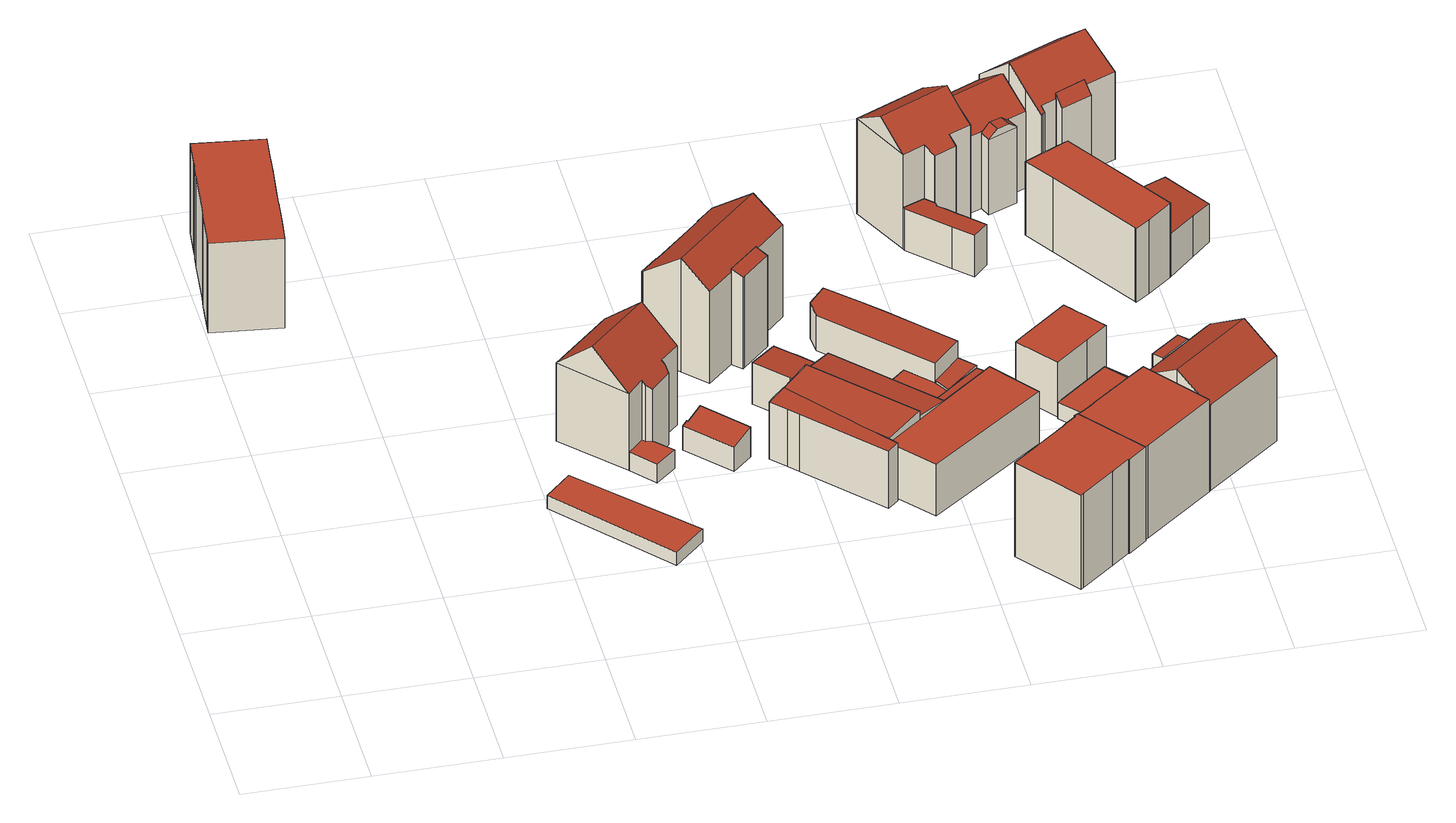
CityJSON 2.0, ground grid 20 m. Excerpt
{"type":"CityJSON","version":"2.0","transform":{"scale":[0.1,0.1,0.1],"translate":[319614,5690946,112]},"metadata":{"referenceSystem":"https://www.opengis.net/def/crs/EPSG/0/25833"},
"CityObjects":{
"building1":{"type":"Building","attributes":{"Dachtyp_tdc":"tdcPolyFlatRoof","Gemeindeschluessel":14713000,"Dachneigung":0,"QualitaetDacherkennung":71,"Geometrietyp2DReferenz":"3000","function":"31001_9998","roofType":"1000","measuredHeight":16.73},"geometry":[{"type":"MultiSurface","lod":"2","boundaries":[[[0,1,2,3]],[[1,4,5,2]],[[4,6,7,5]],[[6,8,9,7]],[[8,10,11,9]],[[10,12,13,11]],[[12,14,15,13]],[[14,16,17,15]],[[16,18,19,17]],[[18,20,21,19]],[[20,22,23,21]],[[22,24,25,23]],[[24,26,27,25]],[[26,28,29,27]],[[28,30,31,29]],[[30,32,33,31]],[[32,34,35,33]],[[34,36,37,35]],[[36,38,39,37]],[[38,0,3,39]],[[38,36,34,32,30,28,26,24,22,20,18,16,14,12,10,8,6,4,1,0]],[[3,2,5,7,9,11,13,15,17,19,21,23,25,27,29,31,33,35,37,39]]],"semantics":{"surfaces":[{"type":"WallSurface"},{"type":"RoofSurface"},{"type":"GroundSurface"}],"values":[0,0,0,0,0,0,0,0,0,0,0,0,0,0,0,0,0,0,0,0,1,2]}}]},
"building2":{"type":"Building","attributes":{"Dachtyp_tdc":"tdcPolyFlatRoof","Gemeindeschluessel":14713000,"Dachneigung":0,"QualitaetDacherkennung":0,"Geometrietyp2DReferenz":"3000","BezugspunktDach":"2000","function":"31001_9998","measuredHeight":2.37},"geometry":[{"type":"MultiSurface","lod":"2","boundaries":[[[40,41,42,43]],[[43,42,44,45]],[[42,41,46,44]],[[41,40,47,46]],[[40,43,45,47]],[[45,44,46,47]]],"semantics":{"surfaces":[{"type":"RoofSurface"},{"type":"WallSurface"},{"type":"GroundSurface"}],"values":[0,1,1,1,1,2]}}]},
"building3":{"type":"Building","attributes":{"Dachtyp_tdc":"tdcFreeFormRoof","Gemeindeschluessel":14713000,"Dachneigung":41.13,"QualitaetDacherkennung":51,"Geometrietyp2DReferenz":"3000","function":"31001_9998","roofType":"5000","measuredHeight":20.22},"geometry":[{"type":"MultiSurface","lod":"2","boundaries":[[[48,49,50,51]],[[49,52,53,50]],[[52,54,55,53]],[[54,56,57,55]],[[56,58,59,57]],[[58,60,61,59]],[[60,62,63,61]],[[62,64,65,63]],[[64,66,67,65]],[[66,48,51,67]],[[68,69,52,49]],[[60,58,56,54,69,68,48,66,64,62]],[[54,52,69]],[[49,48,68]],[[51,50,53,55,57,59,61,63,65,67]]],"semantics":{"surfaces":[{"type":"WallSurface"},{"type":"RoofSurface"},{"type":"GroundSurface"}],"values":[0,0,0,0,0,0,0,0,0,0,1,1,0,0,2]}}]},
"building4":{"type":"Building","attributes":{"Gemeindeschluessel":14713000,"Dachneigung":90,"Dachorientierung":0,"MittlereTraufHoehe":116.75,"QualitaetDacherkennung":47,"ObjektHoehe":3.46,"BodenHoehe":113.29,"Geometrietyp2DReferenz":"3000","AbsoluteHoehe":116.75,"Dachflaeche":21.99,"function":"31001_9998","roofType":"1000","measuredHeight":3.46,"storeysAboveGround":1},"geometry":[{"type":"MultiSurface","lod":"2","boundaries":[[[70,71,65,67]],[[71,72,63,65]],[[72,73,74,63]],[[73,75,76,74]],[[75,77,51,76]],[[77,70,67,51]],[[77,75,73,72,71,70]],[[67,65,63,74,76,51]]],"semantics":{"surfaces":[{"type":"WallSurface"},{"type":"RoofSurface"},{"type":"GroundSurface"}],"values":[0,0,0,0,0,0,1,2]}}]},
"building5":{"type":"Building","attributes":{"Dachtyp_tdc":"tdcPolyFlatRoof","Gemeindeschluessel":14713000,"Dachneigung":14.32,"QualitaetDacherkennung":71,"Geometrietyp2DReferenz":"3000","function":"31001_9998","roofType":"2100","measuredHeight":5.63},"geometry":[{"type":"MultiSurface","lod":"2","boundaries":[[[78,79,80,81]],[[79,82,83,80]],[[82,84,85,83]],[[84,86,87,85]],[[86,88,89,87]],[[88,78,81,89]],[[88,86,84,82,79,78]],[[81,80,83,85,87,89]]],"semantics":{"surfaces":[{"type":"WallSurface"},{"type":"RoofSurface"},{"type":"GroundSurface"}],"values":[0,0,0,0,0,0,1,2]}}]},
"building6":{"type":"Building","attributes":{"Gemeindeschluessel":14713000,"Geometrietyp2DReferenz":"3000","function":"31001_9998","roofType":"9999"},"children":["building6-1","building6-2"]},
"building6-1":{"type":"BuildingPart","attributes":{"Dachtyp_tdc":"tdcGableRoof","Dachneigung":38.05,"QualitaetDacherkennung":60,"Geometrietyp2DReferenz":"3000","roofType":"3100","measuredHeight":21.13},"parents":["building6"],"geometry":[{"type":"MultiSurface","lod":"2","boundaries":[[[90,91,92,93]],[[91,94,95,92]],[[94,96,97,95]],[[96,98,99,97]],[[98,100,101,99]],[[100,102,103,101]],[[102,104,105,103]],[[104,106,107,105]],[[106,108,109,107]],[[110,111,112,113]],[[111,114,115,112]],[[114,116,117,115]],[[116,118,119,117]],[[118,90,93,119]],[[114,111,110,120,121,108,106,104,102]],[[102,100,98,96,94,91,90,118,116,114]],[[93,92,95,97,99,101,103,105,107,109,113,112,115,117,119]],[[109,108,121]],[[120,113,109,121]],[[110,113,120]]],"semantics":{"surfaces":[{"type":"WallSurface"},{"type":"RoofSurface"},{"type":"GroundSurface"},{"type":"ClosureSurface"}],"values":[0,0,0,0,0,0,0,0,0,0,0,0,0,0,1,1,2,3,3,3]}}]},
"building6-2":{"type":"BuildingPart","attributes":{"Dachtyp_tdc":"tdcPolyFlatRoof","Dachneigung":20.86,"QualitaetDacherkennung":46,"Geometrietyp2DReferenz":"3000","roofType":"2100","measuredHeight":17.81},"parents":["building6"],"geometry":[{"type":"MultiSurface","lod":"2","boundaries":[[[122,123,124,109,108]],[[123,125,126,124]],[[125,127,128,126]],[[127,129,110,113,128]],[[127,125,123,122,130,129]],[[113,109,124,126,128]],[[120,110,129]],[[120,113,110]],[[130,121,120,129]],[[121,109,113,120]],[[122,108,121,130]],[[108,109,121]]],"semantics":{"surfaces":[{"type":"WallSurface"},{"type":"RoofSurface"},{"type":"GroundSurface"},{"type":"ClosureSurface"}],"values":[0,0,0,0,1,2,0,3,0,3,0,3]}}]},
"building7":{"type":"Building","attributes":{"Gemeindeschluessel":14713000,"Geometrietyp2DReferenz":"3000","function":"31001_9998","roofType":"9999"},"children":["building7-1","building7-2"]},
"building7-1":{"type":"BuildingPart","attributes":{"Dachtyp_tdc":"tdcPolyFlatRoof","Dachneigung":6.22,"QualitaetDacherkennung":84,"Geometrietyp2DReferenz":"3000","roofType":"2100","measuredHeight":11.63},"parents":["building7"],"geometry":[{"type":"MultiSurface","lod":"2","boundaries":[[[131,132,133,134]],[[135,136,137,138]],[[136,139,140,137]],[[139,131,134,140]],[[139,136,135,141,132,131]],[[134,133,138,137,140]],[[138,133,132,141,135]]],"semantics":{"surfaces":[{"type":"WallSurface"},{"type":"RoofSurface"},{"type":"GroundSurface"},{"type":"ClosureSurface"}],"values":[0,0,0,0,1,2,3]}}]},
"building7-2":{"type":"BuildingPart","attributes":{"Dachtyp_tdc":"tdcPolyFlatRoof","Dachneigung":5.16,"QualitaetDacherkennung":63,"Geometrietyp2DReferenz":"3000","roofType":"2100","measuredHeight":10.94},"parents":["building7"],"geometry":[{"type":"MultiSurface","lod":"2","boundaries":[[[132,142,143,133]],[[142,144,145,143]],[[144,146,147,145]],[[146,148,149,147]],[[148,150,151,149]],[[150,152,153,151]],[[152,154,135,138,153]],[[154,152,150,148,146,144,142,132,141]],[[133,143,145,147,149,151,153,138]],[[141,135,154]],[[132,133,138,135,141]]],"semantics":{"surfaces":[{"type":"WallSurface"},{"type":"RoofSurface"},{"type":"GroundSurface"},{"type":"ClosureSurface"}],"values":[0,0,0,0,0,0,0,1,2,0,3]}}]},
"building8":{"type":"Building","attributes":{"Dachtyp_tdc":"tdcPolyFlatRoof","Gemeindeschluessel":14713000,"Dachneigung":5.25,"QualitaetDacherkennung":74,"Geometrietyp2DReferenz":"3000","function":"31001_9998","roofType":"2100","measuredHeight":7.64},"geometry":[{"type":"MultiSurface","lod":"2","boundaries":[[[155,156,157,158]],[[156,159,160,157]],[[159,161,162,160]],[[161,163,164,162]],[[163,165,166,164]],[[165,167,168,166]],[[167,155,158,168]],[[167,165,163,161,159,156,155]],[[158,157,160,162,164,166,168]]],"semantics":{"surfaces":[{"type":"WallSurface"},{"type":"RoofSurface"},{"type":"GroundSurface"}],"values":[0,0,0,0,0,0,0,1,2]}}]},
"building9":{"type":"Building","attributes":{"Dachtyp_tdc":"tdcPolyFlatRoof","Gemeindeschluessel":14713000,"Dachneigung":6.04,"QualitaetDacherkennung":74,"Geometrietyp2DReferenz":"3000","function":"31001_9998","roofType":"2100","measuredHeight":10.52},"geometry":[{"type":"MultiSurface","lod":"2","boundaries":[[[169,170,164,166]],[[170,171,172,164]],[[171,173,174,172]],[[173,175,176,174]],[[175,169,166,176]],[[175,173,171,170,169]],[[166,164,172,174,176]]],"semantics":{"surfaces":[{"type":"WallSurface"},{"type":"RoofSurface"},{"type":"GroundSurface"}],"values":[0,0,0,0,0,1,2]}}]},
"building10":{"type":"Building","attributes":{"Gemeindeschluessel":14713000,"Dachneigung":90,"Dachorientierung":0,"MittlereTraufHoehe":116.39,"QualitaetDacherkennung":99,"ObjektHoehe":3.05,"BodenHoehe":113.34,"Geometrietyp2DReferenz":"3000","AbsoluteHoehe":116.39,"Dachflaeche":80.7,"function":"31001_9998","roofType":"1000","measuredHeight":3.05,"storeysAboveGround":1},"geometry":[{"type":"MultiSurface","lod":"2","boundaries":[[[177,178,179,180]],[[178,181,182,179]],[[178,177,183,184,181]],[[182,185,186,180,179]],[[181,184,185,182]],[[184,183,186,185]],[[183,177,180,186]]],"semantics":{"surfaces":[{"type":"WallSurface"},{"type":"RoofSurface"},{"type":"GroundSurface"}],"values":[0,0,1,2,0,0,0]}}]},
"building11":{"type":"Building","attributes":{"Dachtyp_tdc":"tdcPolyFlatRoof","Gemeindeschluessel":14713000,"Dachneigung":0,"QualitaetDacherkennung":53,"Geometrietyp2DReferenz":"3000","function":"31001_9998","roofType":"1000","measuredHeight":9.63},"geometry":[{"type":"MultiSurface","lod":"2","boundaries":[[[187,188,189,190]],[[188,191,192,189]],[[191,193,194,192]],[[193,173,195,194]],[[173,196,197,195]],[[196,198,199,197]],[[198,187,190,199]],[[198,196,173,193,191,188,187]],[[190,189,192,194,195,197,199]]],"semantics":{"surfaces":[{"type":"WallSurface"},{"type":"RoofSurface"},{"type":"GroundSurface"}],"values":[0,0,0,0,0,0,0,1,2]}}]},
"building12":{"type":"Building","attributes":{"Dachtyp_tdc":"tdcPolyFlatRoof","Gemeindeschluessel":14713000,"Dachneigung":4.63,"QualitaetDacherkennung":78,"Geometrietyp2DReferenz":"3000","function":"31001_9998","roofType":"2100","measuredHeight":6.99},"geometry":[{"type":"MultiSurface","lod":"2","boundaries":[[[200,201,202,203]],[[201,204,205,202]],[[204,206,207,205]],[[206,208,209,207]],[[208,210,211,209]],[[210,212,213,211]],[[212,214,215,213]],[[214,216,217,215]],[[216,200,203,217]],[[216,214,212,210,208,206,204,201,200]],[[203,202,205,207,209,211,213,215,217]]],"semantics":{"surfaces":[{"type":"WallSurface"},{"type":"RoofSurface"},{"type":"GroundSurface"}],"values":[0,0,0,0,0,0,0,0,0,1,2]}}]},
"building13":{"type":"Building","attributes":{"Gemeindeschluessel":14713000,"Geometrietyp2DReferenz":"3000","function":"31001_9998","roofType":"9999"},"children":["building13-1","building13-2"]},
"building13-1":{"type":"BuildingPart","attributes":{"Dachtyp_tdc":"tdcPolyFlatRoof","Dachneigung":0,"QualitaetDacherkennung":45,"Geometrietyp2DReferenz":"3000","roofType":"1000","measuredHeight":17.44},"parents":["building13"],"geometry":[{"type":"MultiSurface","lod":"2","boundaries":[[[218,219,220,221]],[[219,222,220]],[[223,224,225]],[[223,226,227,224]],[[226,228,229,227]],[[228,230,231,229]],[[230,232,233,231]],[[232,234,235,233]],[[234,236,237,235]],[[236,238,239,237]],[[238,240,241,239]],[[240,242,243,241]],[[242,244,245,243]],[[244,218,221,245]],[[244,242,240,238,236,234,232,230,228,226,223,219,218]],[[221,220,224,227,229,231,233,235,237,239,241,243,245]],[[225,222,219,223]],[[225,224,220,222]]],"semantics":{"surfaces":[{"type":"WallSurface"},{"type":"RoofSurface"},{"type":"GroundSurface"},{"type":"ClosureSurface"}],"values":[0,0,0,0,0,0,0,0,0,0,0,0,0,0,1,2,0,3]}}]},
"building13-2":{"type":"BuildingPart","attributes":{"Dachtyp_tdc":"tdcPolyFlatRoof","Dachneigung":40.34,"QualitaetDacherkennung":52,"Geometrietyp2DReferenz":"3000","roofType":"2100","measuredHeight":16.73},"parents":["building13"],"geometry":[{"type":"MultiSurface","lod":"2","boundaries":[[[246,225,224,247]],[[222,248,249,220]],[[248,246,247,249]],[[248,222,225,246]],[[247,224,220,249]],[[222,220,224,225]]],"semantics":{"surfaces":[{"type":"WallSurface"},{"type":"RoofSurface"},{"type":"GroundSurface"},{"type":"ClosureSurface"}],"values":[0,0,0,1,2,3]}}]},
"building14":{"type":"Building","attributes":{"Gemeindeschluessel":14713000,"Geometrietyp2DReferenz":"3000","function":"31001_9998","roofType":"9999"},"children":["building14-1","building14-2"]},
"building14-1":{"type":"BuildingPart","attributes":{"Dachtyp_tdc":"tdcPolyFlatRoof","Dachneigung":4.59,"QualitaetDacherkennung":63,"Geometrietyp2DReferenz":"3000","roofType":"2100","measuredHeight":3.88},"parents":["building14"],"geometry":[{"type":"MultiSurface","lod":"2","boundaries":[[[250,251,252,253,254]],[[255,256,257,258]],[[256,259,260,257]],[[259,261,262,260]],[[261,263,264,262]],[[263,250,254,264]],[[263,261,259,256,255,265,251,250]],[[254,253,258,257,260,262,264]],[[265,252,251]],[[258,253,252,265,255]]],"semantics":{"surfaces":[{"type":"WallSurface"},{"type":"RoofSurface"},{"type":"GroundSurface"},{"type":"ClosureSurface"}],"values":[0,0,0,0,0,0,1,2,0,3]}}]},
"building14-2":{"type":"BuildingPart","attributes":{"Dachtyp_tdc":"tdcPolyFlatRoof","Dachneigung":5.26,"QualitaetDacherkennung":57,"Geometrietyp2DReferenz":"3000","roofType":"2100","measuredHeight":3.89},"parents":["building14"],"geometry":[{"type":"MultiSurface","lod":"2","boundaries":[[[252,266,217,253]],[[266,267,215,217]],[[267,268,255,258,215]],[[268,267,266,252,265]],[[253,217,215,258]],[[265,255,268]],[[252,253,258,255,265]]],"semantics":{"surfaces":[{"type":"WallSurface"},{"type":"RoofSurface"},{"type":"GroundSurface"},{"type":"ClosureSurface"}],"values":[0,0,0,1,2,0,3]}}]},
"building15":{"type":"Building","attributes":{"Gemeindeschluessel":14713000,"Geometrietyp2DReferenz":"3000","function":"31001_9998","roofType":"9999"},"children":["building15-1","building15-2"]},
"building15-1":{"type":"BuildingPart","attributes":{"Dachtyp_tdc":"tdcPolyFlatRoof","Dachneigung":43.8,"QualitaetDacherkennung":50,"Geometrietyp2DReferenz":"3000","roofType":"2100","measuredHeight":16.84},"parents":["building15"],"geometry":[{"type":"MultiSurface","lod":"2","boundaries":[[[269,270,271,272]],[[270,273,274,271]],[[273,275,276,274]],[[275,277,278,276]],[[277,279,280,278]],[[279,281,282,280]],[[279,277,275,273,270,269,281]],[[272,271,274,276,278,280,282]],[[269,272,282,281]]],"semantics":{"surfaces":[{"type":"WallSurface"},{"type":"RoofSurface"},{"type":"GroundSurface"},{"type":"ClosureSurface"}],"values":[0,0,0,0,0,0,1,2,3]}}]},
"building15-2":{"type":"BuildingPart","attributes":{"Dachtyp_tdc":"tdcPolyFlatRoof","Dachneigung":0,"QualitaetDacherkennung":51,"Geometrietyp2DReferenz":"3000","roofType":"1000","measuredHeight":17.25},"parents":["building15"],"geometry":[{"type":"MultiSurface","lod":"2","boundaries":[[[232,283,284,285]],[[283,286,287,284]],[[286,288,289,287]],[[288,290,272,289]],[[290,269,272]],[[291,282,281]],[[291,292,293,282]],[[292,294,295,293]],[[294,296,297,295]],[[296,234,298,297]],[[234,232,285,298]],[[234,296,294,292,291,290,288,286,283,232]],[[285,284,287,289,272,282,293,295,297,298]],[[281,269,290,291]],[[281,282,272,269]]],"semantics":{"surfaces":[{"type":"WallSurface"},{"type":"RoofSurface"},{"type":"GroundSurface"},{"type":"ClosureSurface"}],"values":[0,0,0,0,0,0,0,0,0,0,0,1,2,0,3]}}]},
"building16":{"type":"Building","attributes":{"Dachtyp_tdc":"tdcPolyFlatRoof","Gemeindeschluessel":14713000,"Dachneigung":0,"QualitaetDacherkennung":58,"Geometrietyp2DReferenz":"3000","function":"31001_9998","roofType":"1000","measuredHeight":10.16},"geometry":[{"type":"MultiSurface","lod":"2","boundaries":[[[299,300,301,302]],[[300,303,304,301]],[[303,305,306,304]],[[305,307,308,306]],[[307,309,310,308]],[[309,311,312,310]],[[311,313,314,312]],[[313,315,316,314]],[[315,317,318,316]],[[317,319,320,318]],[[319,299,302,320]],[[319,317,315,313,311,309,307,305,303,300,299]],[[302,301,304,306,308,310,312,314,316,318,320]]],"semantics":{"surfaces":[{"type":"WallSurface"},{"type":"RoofSurface"},{"type":"GroundSurface"}],"values":[0,0,0,0,0,0,0,0,0,0,0,1,2]}}]},
"building17":{"type":"Building","attributes":{"Gemeindeschluessel":14713000,"Dachtyp_tdc":"tdcPolyFlatRoof","Dachneigung":3.64,"QualitaetDacherkennung":56,"Geometrietyp2DReferenz":"3000","function":"31001_9998","roofType":"2100","measuredHeight":7.7},"geometry":[{"type":"MultiSurface","lod":"2","boundaries":[[[321,322,323,324]],[[322,325,326,323]],[[325,327,328,326]],[[327,329,330,328]],[[329,331,332,330]],[[331,333,334,332]],[[333,335,336,334]],[[335,337,338,336]],[[337,339,340,338]],[[339,341,342,340]],[[341,343,344,342]],[[343,321,324,344]],[[343,341,339,337,335,333,331,329,327,325,322,321]],[[324,323,326,328,330,332,334,336,338,340,342,344]]],"semantics":{"surfaces":[{"type":"WallSurface"},{"type":"RoofSurface"},{"type":"GroundSurface"}],"values":[0,0,0,0,0,0,0,0,0,0,0,0,1,2]}}]},
"building18":{"type":"Building","attributes":{"Dachtyp_tdc":"tdcFreeFormRoof","Gemeindeschluessel":14713000,"Dachneigung":36.99,"QualitaetDacherkennung":57,"Geometrietyp2DReferenz":"3000","function":"31001_9998","roofType":"5000","measuredHeight":21.44},"geometry":[{"type":"MultiSurface","lod":"2","boundaries":[[[345,346,347,348]],[[346,349,350,347]],[[349,351,352,350]],[[351,353,354,352]],[[353,355,356,354]],[[355,357,358,356]],[[357,359,332,358]],[[359,360,330,332]],[[360,361,328,330]],[[361,362,326,328]],[[362,345,348,326]],[[363,364,346,345]],[[355,353,351,349,364,363,362,361,360,359,357]],[[349,346,364]],[[345,362,363]],[[348,347,350,352,354,356,358,332,330,328,326]]],"semantics":{"surfaces":[{"type":"WallSurface"},{"type":"RoofSurface"},{"type":"GroundSurface"}],"values":[0,0,0,0,0,0,0,0,0,0,0,1,1,0,0,2]}}]},
"building19":{"type":"Building","attributes":{"Gemeindeschluessel":14713000,"Dachneigung":90,"Dachorientierung":0,"MittlereTraufHoehe":116.29,"QualitaetDacherkennung":40,"ObjektHoehe":2.94,"BodenHoehe":113.35,"Geometrietyp2DReferenz":"3000","AbsoluteHoehe":116.29,"Dachflaeche":79.53,"function":"31001_9998","roofType":"1000","measuredHeight":2.94,"storeysAboveGround":1},"geometry":[{"type":"MultiSurface","lod":"2","boundaries":[[[365,366,367,368]],[[366,369,370,367]],[[369,371,372,370]],[[371,373,374,372]],[[373,365,368,374]],[[373,371,369,366,365]],[[368,367,370,372,374]]],"semantics":{"surfaces":[{"type":"WallSurface"},{"type":"RoofSurface"},{"type":"GroundSurface"}],"values":[0,0,0,0,0,1,2]}}]},
"building20":{"type":"Building","attributes":{"Dachtyp_tdc":"tdcPolyFlatRoof","Gemeindeschluessel":14713000,"Dachneigung":4.7,"QualitaetDacherkennung":64,"Geometrietyp2DReferenz":"3000","function":"31001_9998","roofType":"2100","measuredHeight":3.24},"geometry":[{"type":"MultiSurface","lod":"2","boundaries":[[[375,376,377,378]],[[376,379,380,377]],[[379,381,382,380]],[[381,375,378,382]],[[381,379,376,375]],[[378,377,380,382]]],"semantics":{"surfaces":[{"type":"WallSurface"},{"type":"RoofSurface"},{"type":"GroundSurface"}],"values":[0,0,0,0,1,2]}}]},
"building21":{"type":"Building","attributes":{"Gemeindeschluessel":14713000,"Geometrietyp2DReferenz":"3000","function":"31001_9998","roofType":"9999"},"children":["building21-1","building21-2"]},
"building21-1":{"type":"BuildingPart","attributes":{"Dachtyp_tdc":"tdcPolyFlatRoof","Dachneigung":3.3,"QualitaetDacherkennung":75,"Geometrietyp2DReferenz":"3000","roofType":"2100","measuredHeight":15.82},"parents":["building21"],"geometry":[{"type":"MultiSurface","lod":"2","boundaries":[[[383,384,385,386,387]],[[384,388,389,385]],[[388,390,391,389]],[[390,392,393,394,391]],[[390,388,384,383,395,392]],[[394,396,386,385,389,391]],[[397,393,392,395]],[[397,396,394,393]],[[383,387,397,395]],[[387,386,396,397]]],"semantics":{"surfaces":[{"type":"WallSurface"},{"type":"RoofSurface"},{"type":"GroundSurface"},{"type":"ClosureSurface"}],"values":[0,0,0,0,1,2,0,3,0,3]}}]},
"building21-2":{"type":"BuildingPart","attributes":{"Dachtyp_tdc":"tdcGableRoof","Dachneigung":32.48,"QualitaetDacherkennung":73,"Geometrietyp2DReferenz":"3000","roofType":"3100","measuredHeight":19.74},"parents":["building21"],"geometry":[{"type":"MultiSurface","lod":"2","boundaries":[[[393,398,399,394]],[[398,400,401,399]],[[400,402,403,401]],[[402,404,405,403]],[[404,406,407,405]],[[406,408,409,407]],[[408,410,295,409]],[[410,411,412,295]],[[411,413,293,412]],[[413,414,415,293]],[[414,387,386,415]],[[411,410,408,406,404]],[[404,402,400,398,393,397,387,414,413,411]],[[386,396,394,399,401,403,405,407,409,295,412,293,415]],[[396,386,387,397]],[[393,394,396,397]]],"semantics":{"surfaces":[{"type":"WallSurface"},{"type":"RoofSurface"},{"type":"GroundSurface"},{"type":"ClosureSurface"}],"values":[0,0,0,0,0,0,0,0,0,0,0,1,1,2,3,3]}}]},
"building22":{"type":"Building","attributes":{"Gemeindeschluessel":14713000,"Geometrietyp2DReferenz":"3000","function":"31001_9998","roofType":"9999"},"children":["building22-1","building22-2"]},
"building22-1":{"type":"BuildingPart","attributes":{"Dachtyp_tdc":"tdcCutGableRoof","Dachneigung":2.79,"QualitaetDacherkennung":24,"Geometrietyp2DReferenz":"3000","roofType":"9999","measuredHeight":15.35},"parents":["building22"],"geometry":[{"type":"MultiSurface","lod":"2","boundaries":[[[416,417,418,419]],[[417,420,421,418]],[[420,422,423,421]],[[424,425,426,427,428]],[[429,422,420,430,431,432]],[[430,428,427,431]],[[417,424,428,430,420]],[[416,425,424,417]],[[418,421,423,433,419]],[[433,423,422,429]],[[419,433,429,416]],[[431,427,426,432]],[[432,426,425,416,429]]],"semantics":{"surfaces":[{"type":"WallSurface"},{"type":"RoofSurface"},{"type":"GroundSurface"},{"type":"ClosureSurface"}],"values":[0,0,0,1,1,1,0,0,2,3,3,0,3]}}]},
"building22-2":{"type":"BuildingPart","attributes":{"Dachtyp_tdc":"tdcGableRoof","Dachneigung":38.49,"QualitaetDacherkennung":46,"Geometrietyp2DReferenz":"3000","roofType":"3100","measuredHeight":18.38},"parents":["building22"],"geometry":[{"type":"MultiSurface","lod":"2","boundaries":[[[434,435,436,423,422]],[[435,437,352,436]],[[437,438,350,352]],[[438,439,440,350]],[[439,441,347,440]],[[441,442,443,347]],[[442,444,445,443]],[[444,446,447,445]],[[446,448,416,419,447]],[[444,442,441,439]],[[439,438,437,435,434,449,432,426,448,446,444]],[[433,423,436,352,350,440,347,443,445,447,419]],[[429,432,449]],[[426,425,448]],[[429,433,419,416]],[[429,416,425,426,432]],[[434,422,429,449]],[[422,423,433,429]],[[416,448,425]]],"semantics":{"surfaces":[{"type":"WallSurface"},{"type":"RoofSurface"},{"type":"GroundSurface"},{"type":"ClosureSurface"}],"values":[0,0,0,0,0,0,0,0,0,1,1,2,0,0,3,3,0,3,0]}}]},
"building23":{"type":"Building","attributes":{"Dachtyp_tdc":"tdcPolyFlatRoof","Gemeindeschluessel":14713000,"Dachneigung":0,"QualitaetDacherkennung":57,"Geometrietyp2DReferenz":"3000","function":"31001_9998","roofType":"1000","measuredHeight":13.76},"geometry":[{"type":"MultiSurface","lod":"2","boundaries":[[[450,451,452,453]],[[451,454,455,452]],[[454,456,457,455]],[[456,458,459,457]],[[458,460,461,459]],[[460,462,463,461]],[[462,464,465,463]],[[464,466,467,465]],[[466,468,469,467]],[[468,470,471,469]],[[470,450,453,471]],[[470,468,466,464,462,460,458,456,454,451,450]],[[453,452,455,457,459,461,463,465,467,469,471]]],"semantics":{"surfaces":[{"type":"WallSurface"},{"type":"RoofSurface"},{"type":"GroundSurface"}],"values":[0,0,0,0,0,0,0,0,0,0,0,1,2]}}]},
"building24":{"type":"Building","attributes":{"Gemeindeschluessel":14713000,"Geometrietyp2DReferenz":"3000","function":"31001_9998","roofType":"9999"},"children":["building24-1","building24-2"]},
"building24-1":{"type":"BuildingPart","attributes":{"Dachtyp_tdc":"tdcGableRoof","Dachneigung":42.29,"QualitaetDacherkennung":47,"Geometrietyp2DReferenz":"3000","roofType":"3100","measuredHeight":21.18},"parents":["building24"],"geometry":[{"type":"MultiSurface","lod":"2","boundaries":[[[472,473,474,475]],[[473,476,477,474]],[[478,479,480,481]],[[479,482,483,480]],[[482,484,485,483]],[[484,486,487,485]],[[486,488,489,487]],[[488,490,491,489]],[[490,492,493,491]],[[492,494,495,493]],[[494,496,497,495]],[[496,498,499,497]],[[498,500,501,499]],[[500,472,475,501]],[[496,494,492,490]],[[490,488,486,484,482,479,478,476,473,472,500,498,496]],[[475,474,477,481,480,483,485,487,489,491,493,495,497,499,501]],[[478,481,477,476]]],"semantics":{"surfaces":[{"type":"WallSurface"},{"type":"RoofSurface"},{"type":"GroundSurface"},{"type":"ClosureSurface"}],"values":[0,0,0,0,0,0,0,0,0,0,0,0,0,0,1,1,2,3]}}]},
"building24-2":{"type":"BuildingPart","attributes":{"Dachtyp_tdc":"tdcPolyFlatRoof","Dachneigung":47.2,"QualitaetDacherkennung":28,"Geometrietyp2DReferenz":"3000","roofType":"2100","measuredHeight":17.51},"parents":["building24"],"geometry":[{"type":"MultiSurface","lod":"2","boundaries":[[[502,503,478,481,504]],[[505,506,507,477,476]],[[506,502,504,507]],[[506,505,503,502]],[[504,481,477,507]],[[476,478,503,505]],[[476,477,481,478]]],"semantics":{"surfaces":[{"type":"WallSurface"},{"type":"RoofSurface"},{"type":"GroundSurface"},{"type":"ClosureSurface"}],"values":[0,0,0,1,2,0,3]}}]},
"building25":{"type":"Building","attributes":{"Gemeindeschluessel":14713000,"Geometrietyp2DReferenz":"3000","function":"31001_9998","roofType":"9999"},"children":["building25-1","building25-2"]},
"building25-1":{"type":"BuildingPart","attributes":{"Dachtyp_tdc":"tdcPolyFlatRoof","Dachneigung":4.87,"QualitaetDacherkennung":49,"Geometrietyp2DReferenz":"3000","roofType":"2100","measuredHeight":8.03},"parents":["building25"],"geometry":[{"type":"MultiSurface","lod":"2","boundaries":[[[508,509,510,511,512]],[[509,513,514,510]],[[513,515,516,514]],[[515,517,518,516]],[[517,519,461,518]],[[519,520,521,522,461]],[[520,519,517,515,513,509,508]],[[511,510,514,516,518,461,522]],[[508,512,523,521,520]],[[512,511,522,521]],[[512,521,523]]],"semantics":{"surfaces":[{"type":"WallSurface"},{"type":"RoofSurface"},{"type":"GroundSurface"},{"type":"ClosureSurface"}],"values":[0,0,0,0,0,0,1,2,0,3,3]}}]},
"building25-2":{"type":"BuildingPart","attributes":{"Dachtyp_tdc":"tdcHipAndGableRoof","Dachneigung":31.04,"QualitaetDacherkennung":15,"Geometrietyp2DReferenz":"3000","roofType":"5000","measuredHeight":7.62},"parents":["building25"],"geometry":[{"type":"MultiSurface","lod":"2","boundaries":[[[521,524,459,522]],[[524,525,526,459]],[[525,512,511,526]],[[525,524,527]],[[524,521,523,527]],[[512,525,527,523]],[[522,459,526,511]],[[522,511,512,521]],[[521,512,523]]],"semantics":{"surfaces":[{"type":"WallSurface"},{"type":"RoofSurface"},{"type":"GroundSurface"},{"type":"ClosureSurface"}],"values":[0,0,0,1,1,1,2,3,3]}}]}
},
"vertices":[
[114,877,187],[1,890,187],[1,890,20],[114,877,20],[2,902,187],[2,902,20],[8,954,187],[8,954,20],[11,975,187],[11,975,20],[19,1050,187],[19,1050,20],[22,1071,187],[22,1071,20],[23,1078,187],[23,1078,20],[24,1088,187],[24,1088,20],[29,1133,187],[29,1133,20],[142,1119,187],[142,1119,20],[137,1078,187],[137,1078,20],[135,1055,187],[135,1055,20],[133,1038,187],[133,1038,20],[133,1037,187],[133,1037,20],[128,1000,187],[128,1000,20],[124,963,187],[124,963,20],[124,961,187],[124,961,20],[122,942,187],[122,942,20],[119,917,187],[119,917,20],
[439,415,35],[397,374,35],[553,196,35],[603,243,35],[553,196,11],[603,243,11],[397,374,11],[439,415,11],
[535,434,156],[446,529,158],[446,529,13],[535,434,13],[541,622,154],[541,622,13],[629,527,160],[629,527,13],[599,498,160],[599,498,13],[603,494,155],[603,494,13],[606,482,146],[606,482,13],[575,452,144],[575,452,13],[565,454,152],[565,454,13],[560,459,158],[560,459,13],[490,483,215],[586,573,215],
[560,459,48],[565,454,48],[575,452,48],[602,424,48],[602,424,13],[569,395,48],[569,395,13],[535,434,48],
[624,468,56],[632,475,59],[632,475,11],[624,468,11],[634,474,59],[634,474,11],[657,496,67],[657,496,11],[718,429,67],[718,429,11],[687,400,56],[687,400,11],
[643,727,171],[645,725,173],[645,725,15],[643,727,15],[724,801,172],[724,801,15],[722,802,171],[722,802,15],[750,828,171],[750,828,15],[751,827,172],[751,827,15],[802,780,226],[802,780,15],[833,751,193],[833,751,15],[839,745,187],[839,745,15],[787,695,186],[787,695,15],[739,650,186],[698,612,186],[698,612,15],[739,650,15],[663,649,226],[663,649,15],[617,698,173],[617,698,15],[615,700,172],[615,700,15],[739,650,187],[787,695,187],
[787,695,192],[801,680,185],[801,680,15],[757,638,185],[757,638,15],[754,635,185],[754,635,15],[739,650,193],[787,695,193],
[954,338,124],[897,293,116],[897,293,8],[954,338,8],[773,448,116],[787,461,119],[787,461,8],[773,448,8],[816,487,123],[816,487,8],[866,331,116],
[907,280,116],[907,280,8],[890,265,114],[890,265,8],[782,382,114],[782,382,8],[767,398,114],[767,398,8],[745,422,114],[745,422,8],[753,430,115],[753,430,8],[773,448,117],
[750,557,86],[791,595,81],[791,595,9],[750,557,9],[811,575,81],[811,575,9],[820,566,81],[820,566,9],[858,525,81],[858,525,9],[816,487,86],[816,487,9],[796,508,86],[796,508,9],
[816,487,115],[858,525,109],[957,419,109],[957,419,9],[999,374,109],[999,374,9],[954,338,115],[954,338,9],
[957,419,44],[903,477,44],[903,477,13],[957,419,13],[976,543,44],[976,543,13],[1029,476,44],[1015,502,44],[1015,502,13],[1029,476,13],
[953,225,109],[907,280,109],[907,280,13],[953,225,13],[897,293,109],[897,293,13],[954,338,109],[954,338,13],[999,374,13],[1083,440,109],[1083,440,13],[1141,364,109],[1141,364,13],
[869,655,80],[867,685,82],[867,685,15],[869,655,15],[884,703,84],[884,703,15],[893,712,85],[893,712,15],[941,665,85],[941,665,15],[970,635,85],[970,635,15],[1013,590,85],[1013,590,15],[1058,542,85],[1058,542,15],[1015,502,80],[1015,502,15],
[1045,105,187],[1087,138,187],[1087,138,12],[1045,105,12],[1087,138,179],[1133,174,187],[1133,174,12],[1133,174,180],[1140,181,187],[1140,181,12],[1157,194,187],[1157,194,12],[1156,196,187],[1156,196,12],[1162,200,187],[1162,200,12],[1242,98,187],[1242,98,12],[1212,74,187],[1212,74,12],[1210,74,187],[1210,74,12],[1181,51,187],[1181,51,12],[1127,8,187],[1127,8,12],[1123,5,187],[1123,5,12],
[1121,188,164],[1121,188,12],[1076,152,164],[1076,152,12],
[957,419,49],[1029,476,49],[1029,476,48],[1029,476,15],[957,419,15],[1081,517,49],[1106,490,52],[1106,490,15],[1081,517,15],[1123,472,54],[1123,472,15],[1083,440,54],[1083,440,15],[999,374,54],[999,374,15],[1038,483,49],
[1015,502,48],[1058,542,54],[1081,517,54],
[1192,221,182],[1185,229,171],[1185,229,15],[1192,221,15],[1181,235,165],[1181,235,15],[1226,270,165],[1226,270,15],[1228,269,168],[1228,269,15],[1238,256,182],[1238,256,15],[1258,272,183],[1258,272,15],
[1166,202,187],[1166,202,15],[1162,200,15],[1167,202,187],[1167,202,15],[1185,215,187],[1185,215,15],[1192,221,187],[1258,272,187],[1282,290,187],[1282,290,15],[1359,190,187],[1359,190,15],[1246,101,187],[1246,101,15],[1242,98,15],
[1181,417,117],[1132,480,117],[1132,480,16],[1181,417,16],[1142,489,117],[1142,489,16],[1221,552,117],[1221,552,16],[1232,538,117],[1232,538,16],[1234,535,117],[1234,535,16],[1244,523,117],[1244,523,16],[1246,521,117],[1246,521,16],[1262,500,117],[1262,500,16],[1271,489,117],[1271,489,16],[1236,461,117],[1236,461,16],
[1109,804,93],[1051,862,93],[1051,862,16],[1109,804,16],[1049,866,93],[1049,866,16],[1085,883,91],[1085,883,16],[1098,870,91],[1098,870,16],[1099,870,91],[1099,870,16],[1099,862,91],[1099,862,16],[1113,849,91],[1113,849,16],[1123,838,91],[1123,838,16],[1135,827,91],[1135,827,16],[1161,801,91],[1161,801,16],[1137,776,93],[1137,776,16],
[1002,966,192],[1113,1016,193],[1113,1016,16],[1002,966,16],[1151,939,208],[1151,939,16],[1158,925,197],[1158,925,16],[1163,917,189],[1163,917,16],[1127,901,190],[1127,901,16],[1134,886,178],[1134,886,16],[1099,870,178],[1098,870,178],[1085,883,191],[1049,866,191],[1026,914,231],[1138,966,231],
[1181,417,43],[1189,423,43],[1189,423,13],[1181,417,13],[1268,486,43],[1268,486,13],[1314,430,43],[1314,430,13],[1228,363,43],[1228,363,13],
[1271,489,40],[1319,426,46],[1319,426,14],[1271,489,14],[1284,397,46],[1284,397,14],[1236,461,40],[1236,461,14],
[1318,320,174],[1307,334,173],[1307,334,15],[1318,320,15],[1318,320,171],[1306,336,172],[1306,336,15],[1353,373,172],[1353,373,15],[1365,357,174],[1365,357,171],[1365,357,15],[1319,320,174],[1319,320,15],[1319,320,172],
[1401,386,171],[1401,386,15],[1406,390,171],[1406,390,15],[1407,388,172],[1407,388,15],[1446,338,213],[1446,338,15],[1484,289,173],[1484,289,15],[1362,193,174],[1362,193,15],[1359,190,174],[1322,239,213],[1322,239,15],[1282,290,172],[1301,306,171],[1301,306,15],
[1230,957,156],[1238,938,156],[1238,938,16],[1230,957,16],[1191,918,156],[1191,918,16],[1184,936,156],[1184,936,16],[1238,938,158],[1230,957,157],[1228,956,159],[1217,951,169],[1225,933,169],[1183,937,156],[1205,924,170],[1198,943,170],[1187,938,159],[1183,937,16],
[1184,936,159],[1163,928,159],[1163,928,16],[1158,925,159],[1151,939,172],[1135,971,200],[1135,971,16],[1113,1016,160],[1209,1060,160],[1209,1060,16],[1234,1015,200],[1234,1015,16],[1259,970,159],[1259,970,16],[1230,957,159],[1183,937,159],
[1233,859,153],[1260,872,153],[1260,872,16],[1233,859,16],[1301,892,153],[1301,892,16],[1305,894,153],[1305,894,16],[1335,847,153],[1335,847,16],[1420,712,153],[1420,712,16],[1419,711,153],[1419,711,16],[1380,679,153],[1380,679,16],[1356,662,153],[1356,662,16],[1355,665,153],[1355,665,16],[1264,810,153],[1264,810,16],
[1402,1007,180],[1351,985,180],[1351,985,17],[1402,1007,17],[1351,984,180],[1351,984,17],[1303,963,180],[1278,952,179],[1278,952,17],[1303,963,17],[1282,944,172],[1282,944,17],[1279,942,172],[1279,942,17],[1276,940,171],[1276,940,17],[1259,970,199],[1259,970,17],[1241,1002,228],[1241,1002,17],[1209,1060,169],[1209,1060,17],[1342,1117,170],[1342,1117,17],[1369,1058,228],[1369,1058,17],[1370,1057,227],[1370,1057,17],[1403,1007,180],[1403,1007,17],
[1309,947,173],[1303,963,191],[1309,947,17],[1351,984,192],[1358,968,173],[1358,968,17],
[1391,829,93],[1414,843,90],[1414,843,16],[1391,829,16],[1391,829,79],[1445,860,87],[1445,860,16],[1494,782,87],[1494,782,16],[1463,753,91],[1463,753,16],[1420,712,96],[1358,810,96],[1358,810,84],[1358,810,16],[1373,819,92],
[1335,847,84],[1368,866,79],[1368,866,16],[1364,834,92]
]}
